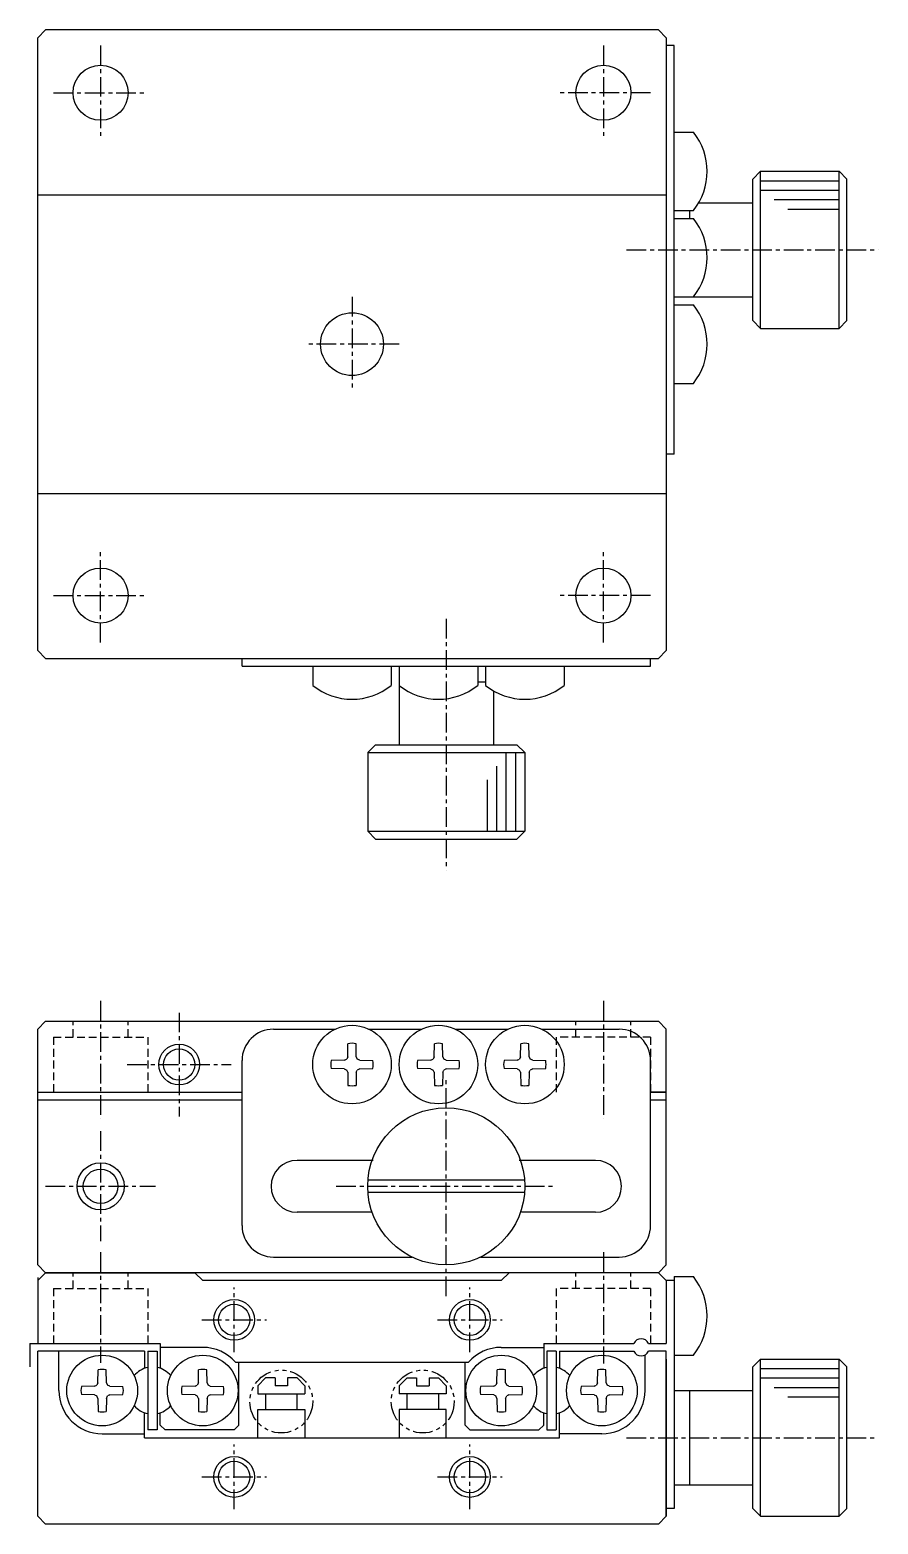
# Model space of a CAD drawing. Extents: x 101 to 291, y 29 to 245.
# Drawn here: x 175.3 to 229.2, y 150.3 to 245.4 of the extents above; entities that cross this region are included whole.
import ezdxf

# ---------------------------------------------------------------- set-up
doc = ezdxf.new("R2010")
doc.units = 0
for name, pattern in [('CENTER', [2, 1.25, -0.25, 0.25, -0.25]), ('DASHED', [0.75, 0.5, -0.25]), ('PHANTOM', [2.5, 1.25, -0.25, 0.25, -0.25, 0.25, -0.25])]:
    doc.linetypes.add(name, pattern=pattern)
doc.layers.get('0').update_dxf_attribs({"linetype": 'CONTINUOUS'})
doc.layers.add('CENTER', color=1, linetype='CENTER')

msp = doc.modelspace()

# ---------------------------------------------------------------- linework, layer by layer
at = {"color": 7, "linetype": 'CONTINUOUS'}
for p, q in [((176.263, 245.375), (175.763, 244.875)), ((215.263, 245.375), (176.263, 245.375)), ((215.763, 244.875), (215.263, 245.375)), ((175.763, 205.875), (175.763, 244.875)), ((215.763, 244.875), (215.763, 205.875)), ((216.263, 244.375), (215.763, 244.375)), ((216.263, 218.375), (216.263, 244.375)), ((216.263, 238.875), (217.486, 238.875)), ((221.263, 235.875), (221.763, 236.375)), ((221.263, 226.875), (221.263, 235.875)), ((221.763, 226.375), (221.763, 236.375)), ((221.763, 236.375), (226.763, 236.375)), ((226.763, 226.375), (226.763, 236.375)), ((226.763, 236.375), (227.263, 235.875)), ((227.263, 226.875), (227.263, 235.875)), ((175.763, 234.875), (215.763, 234.875)), ((217.827, 234.375), (221.263, 234.375)), ((216.263, 233.875), (217.486, 233.875)), ((216.263, 233.375), (217.486, 233.375)), ((217.263, 233.375), (217.263, 233.875)), ((216.263, 228.375), (217.486, 228.375)), ((216.263, 228.375), (221.263, 228.375)), ((216.263, 227.875), (217.486, 227.875)), ((221.763, 226.375), (221.263, 226.875)), ((221.763, 226.375), (226.763, 226.375)), ((227.263, 226.875), (226.763, 226.375)), ((216.263, 222.875), (217.486, 222.875)), ((216.263, 218.375), (215.763, 218.375)), ((175.763, 215.875), (215.763, 215.875)), ((175.763, 205.875), (176.263, 205.375)), ((215.263, 205.375), (215.763, 205.875)), ((176.263, 205.375), (215.263, 205.375)), ((188.763, 204.875), (188.763, 205.375)), ((188.763, 204.875), (214.763, 204.875)), ((193.263, 204.875), (193.263, 203.653)), ((198.263, 204.875), (198.263, 203.653)), ((198.763, 204.875), (198.763, 203.653)), ((198.763, 204.875), (198.763, 199.875)), ((203.763, 204.875), (203.763, 203.653)), ((204.263, 204.875), (204.263, 203.653)), ((209.263, 204.875), (209.263, 203.653)), ((214.763, 204.875), (214.763, 205.375)), ((203.763, 203.875), (204.263, 203.875)), ((204.763, 203.311), (204.763, 199.875)), ((196.763, 199.375), (197.263, 199.875)), ((197.263, 199.875), (206.263, 199.875)), ((206.263, 199.875), (206.763, 199.375)), ((196.763, 199.375), (206.763, 199.375)), ((196.763, 199.375), (196.763, 194.375)), ((206.763, 199.375), (206.763, 194.375)), ((196.763, 194.375), (206.763, 194.375)), ((197.263, 193.875), (196.763, 194.375)), ((206.763, 194.375), (206.263, 193.875)), ((197.263, 193.875), (206.263, 193.875)), ((176.263, 182.274), (175.763, 181.774)), ((176.263, 182.274), (175.763, 181.774)), ((175.763, 166.774), (175.763, 181.774)), ((176.263, 182.274), (215.263, 182.274)), ((190.763, 181.774), (194.674, 181.774)), ((196.853, 181.774), (200.174, 181.774)), ((202.353, 181.774), (205.674, 181.774)), ((207.853, 181.774), (212.763, 181.774)), ((215.263, 182.274), (215.763, 181.774)), ((215.263, 182.274), (215.763, 181.774)), ((215.763, 166.774), (215.763, 181.774)), ((195.489, 180.006), (195.503, 180.849)), ((196.038, 180.006), (196.023, 180.849)), ((200.989, 180.006), (201.003, 180.849)), ((201.538, 180.006), (201.523, 180.849)), ((206.489, 180.006), (206.503, 180.849)), ((207.038, 180.006), (207.023, 180.849)), ((188.763, 169.274), (188.763, 179.774)), ((195.264, 179.799), (194.439, 179.784)), ((195.264, 179.799), (195.429, 179.872)), ((195.489, 180.006), (195.429, 179.872)), ((196.038, 180.006), (196.098, 179.872)), ((196.263, 179.799), (196.098, 179.872)), ((196.263, 179.799), (197.088, 179.784)), ((200.764, 179.799), (199.939, 179.784)), ((200.764, 179.799), (200.929, 179.872)), ((200.989, 180.006), (200.929, 179.872)), ((201.538, 180.006), (201.598, 179.872)), ((201.763, 179.799), (201.598, 179.872)), ((201.763, 179.799), (202.588, 179.784)), ((206.264, 179.799), (205.439, 179.784)), ((206.264, 179.799), (206.429, 179.872)), ((206.489, 180.006), (206.429, 179.872)), ((207.038, 180.006), (207.098, 179.872)), ((207.263, 179.799), (207.098, 179.872)), ((207.263, 179.799), (208.088, 179.784)), ((214.763, 169.274), (214.763, 179.774)), ((195.264, 179.25), (194.439, 179.264)), ((195.264, 179.25), (195.429, 179.176)), ((195.489, 179.042), (195.429, 179.176)), ((195.489, 179.042), (195.503, 178.199)), ((196.038, 179.042), (196.023, 178.199)), ((196.038, 179.042), (196.098, 179.176)), ((196.263, 179.25), (196.098, 179.176)), ((196.263, 179.25), (197.088, 179.264)), ((200.764, 179.25), (199.939, 179.264)), ((200.764, 179.25), (200.929, 179.176)), ((200.989, 179.042), (200.929, 179.176)), ((200.989, 179.042), (201.003, 178.199)), ((201.538, 179.042), (201.523, 178.199)), ((201.538, 179.042), (201.598, 179.176)), ((201.763, 179.25), (201.598, 179.176)), ((201.763, 179.25), (202.588, 179.264)), ((206.264, 179.25), (205.439, 179.264)), ((206.264, 179.25), (206.429, 179.176)), ((206.489, 179.042), (206.429, 179.176)), ((206.489, 179.042), (206.503, 178.199)), ((207.038, 179.042), (207.023, 178.199)), ((207.038, 179.042), (207.098, 179.176)), ((207.263, 179.25), (207.098, 179.176)), ((207.263, 179.25), (208.088, 179.264)), ((175.763, 177.774), (188.763, 177.774)), ((175.763, 177.274), (188.763, 177.274)), ((214.763, 177.774), (215.763, 177.774)), ((215.763, 177.774), (214.763, 177.774)), ((214.763, 177.274), (215.763, 177.274)), ((214.763, 177.274), (215.763, 177.274)), ((197.118, 173.424), (192.263, 173.424)), ((211.263, 173.424), (206.408, 173.424)), ((206.747, 172.174), (196.779, 172.174)), ((206.747, 171.374), (196.779, 171.374)), ((196.978, 170.124), (192.263, 170.124)), ((211.263, 170.124), (206.548, 170.124)), ((176.263, 166.274), (175.763, 166.774)), ((190.763, 167.274), (199.584, 167.274)), ((203.943, 167.274), (212.763, 167.274)), ((215.763, 166.774), (215.263, 166.274)), ((176.263, 166.274), (175.763, 165.774)), ((175.763, 165.974), (175.763, 161.774)), ((215.263, 166.274), (176.263, 166.274)), ((176.263, 166.274), (185.763, 166.274)), ((185.763, 166.274), (186.263, 165.774)), ((205.263, 165.774), (186.263, 165.774)), ((205.763, 166.274), (205.263, 165.774)), ((215.263, 166.274), (205.763, 166.274)), ((215.263, 166.274), (215.763, 165.774)), ((216.263, 165.774), (215.763, 165.774)), ((215.763, 165.774), (215.763, 161.774)), ((216.263, 166.024), (217.486, 166.024)), ((216.263, 166.024), (216.263, 151.274)), ((175.263, 161.774), (175.263, 160.274)), ((175.263, 161.774), (183.563, 161.774)), ((183.563, 161.774), (183.563, 160.188)), ((207.963, 161.774), (207.963, 160.188)), ((207.963, 161.774), (213.705, 161.774)), ((214.622, 161.774), (215.763, 161.774)), ((182.563, 161.274), (175.763, 161.274)), ((175.763, 150.774), (175.763, 161.274)), ((177.113, 158.774), (177.113, 161.274)), ((182.563, 161.274), (182.563, 160.188)), ((182.763, 161.274), (182.763, 156.274)), ((182.763, 161.274), (183.363, 161.274)), ((183.363, 161.274), (183.363, 156.274)), ((186.263, 161.524), (183.563, 161.524)), ((205.263, 161.524), (207.963, 161.524)), ((208.163, 161.274), (208.163, 156.274)), ((208.763, 161.274), (208.163, 161.274)), ((208.763, 161.274), (208.763, 156.274)), ((208.963, 161.274), (208.963, 160.188)), ((208.963, 161.274), (213.705, 161.274)), ((214.413, 158.774), (214.413, 161.041)), ((215.763, 161.274), (214.622, 161.274)), ((215.763, 150.774), (215.763, 161.274)), ((215.763, 160.774), (215.763, 150.774)), ((216.263, 161.024), (217.486, 161.024)), ((221.263, 160.274), (221.763, 160.774)), ((221.763, 150.774), (221.763, 160.774)), ((221.763, 160.774), (226.763, 160.774)), ((226.763, 150.774), (226.763, 160.774)), ((226.763, 160.774), (227.263, 160.274)), ((179.589, 159.273), (179.603, 160.099)), ((180.138, 159.273), (180.123, 160.099)), ((185.989, 159.273), (186.003, 160.099)), ((186.538, 159.273), (186.523, 160.099)), ((188.342, 160.574), (203.184, 160.574)), ((188.563, 156.574), (188.563, 160.574)), ((202.963, 156.574), (202.963, 160.574)), ((204.989, 159.273), (205.003, 160.099)), ((205.538, 159.273), (205.523, 160.099)), ((211.389, 159.273), (211.403, 160.099)), ((211.938, 159.273), (211.923, 160.099)), ((221.263, 151.274), (221.263, 160.274)), ((227.263, 151.274), (227.263, 160.274)), ((179.381, 159.049), (178.539, 159.034)), ((179.381, 159.049), (179.515, 159.109)), ((179.589, 159.273), (179.515, 159.109)), ((180.138, 159.273), (180.211, 159.109)), ((180.345, 159.049), (180.211, 159.109)), ((180.345, 159.049), (181.188, 159.034)), ((185.781, 159.049), (184.939, 159.034)), ((185.781, 159.049), (185.915, 159.109)), ((185.989, 159.273), (185.915, 159.109)), ((186.538, 159.273), (186.611, 159.109)), ((186.745, 159.049), (186.611, 159.109)), ((186.745, 159.049), (187.588, 159.034)), ((189.763, 159.074), (190.263, 159.574)), ((189.763, 159.074), (189.763, 158.574)), ((190.863, 159.574), (190.263, 159.574)), ((190.863, 159.574), (190.863, 159.074)), ((191.663, 159.074), (190.863, 159.074)), ((192.263, 159.574), (191.663, 159.574)), ((191.663, 159.574), (191.663, 159.074)), ((192.763, 159.074), (192.263, 159.574)), ((192.763, 159.074), (192.763, 158.574)), ((198.763, 159.074), (199.263, 159.574)), ((198.763, 159.074), (198.763, 158.574)), ((199.263, 159.574), (199.863, 159.574)), ((199.863, 159.574), (199.863, 159.074)), ((199.863, 159.074), (200.663, 159.074)), ((200.663, 159.574), (201.263, 159.574)), ((200.663, 159.574), (200.663, 159.074)), ((201.763, 159.074), (201.263, 159.574)), ((201.763, 159.074), (201.763, 158.574)), ((204.781, 159.049), (203.939, 159.034)), ((204.781, 159.049), (204.915, 159.109)), ((204.989, 159.273), (204.915, 159.109)), ((205.538, 159.273), (205.611, 159.109)), ((205.745, 159.049), (205.611, 159.109)), ((205.745, 159.049), (206.588, 159.034)), ((211.181, 159.049), (210.339, 159.034)), ((211.181, 159.049), (211.315, 159.109)), ((211.389, 159.273), (211.315, 159.109)), ((211.938, 159.273), (212.011, 159.109)), ((212.145, 159.049), (212.011, 159.109)), ((212.145, 159.049), (212.988, 159.034)), ((179.381, 158.499), (178.539, 158.514)), ((179.381, 158.499), (179.515, 158.44)), ((179.589, 158.275), (179.515, 158.44)), ((179.589, 158.275), (179.603, 157.449)), ((180.138, 158.275), (180.123, 157.449)), ((180.138, 158.275), (180.211, 158.44)), ((180.345, 158.499), (180.211, 158.44)), ((180.345, 158.499), (181.188, 158.514)), ((185.781, 158.499), (184.939, 158.514)), ((185.781, 158.499), (185.915, 158.44)), ((185.989, 158.275), (185.915, 158.44)), ((185.989, 158.275), (186.003, 157.449)), ((186.538, 158.275), (186.523, 157.449)), ((186.538, 158.275), (186.611, 158.44)), ((186.745, 158.499), (186.611, 158.44)), ((186.745, 158.499), (187.588, 158.514)), ((189.763, 158.574), (192.763, 158.574)), ((190.263, 158.574), (190.263, 157.574)), ((192.263, 157.574), (192.263, 158.574)), ((201.763, 158.574), (198.763, 158.574)), ((199.263, 157.574), (199.263, 158.574)), ((201.263, 158.574), (201.263, 157.574)), ((204.781, 158.499), (203.939, 158.514)), ((204.781, 158.499), (204.915, 158.44)), ((204.989, 158.275), (204.915, 158.44)), ((204.989, 158.275), (205.003, 157.449)), ((205.538, 158.275), (205.523, 157.449)), ((205.538, 158.275), (205.611, 158.44)), ((205.745, 158.499), (205.611, 158.44)), ((205.745, 158.499), (206.588, 158.514)), ((211.181, 158.499), (210.339, 158.514)), ((211.181, 158.499), (211.315, 158.44)), ((211.389, 158.275), (211.315, 158.44)), ((211.389, 158.275), (211.403, 157.449)), ((211.938, 158.275), (211.923, 157.449)), ((211.938, 158.275), (212.011, 158.44)), ((212.145, 158.499), (212.011, 158.44)), ((212.145, 158.499), (212.988, 158.514)), ((216.263, 158.774), (221.263, 158.774)), ((217.263, 152.774), (217.263, 158.774)), ((182.563, 155.774), (182.563, 157.36)), ((183.563, 156.574), (183.563, 157.36)), ((189.763, 157.574), (192.763, 157.574)), ((189.763, 155.774), (189.763, 157.574)), ((192.763, 157.574), (192.763, 155.774)), ((201.763, 157.574), (198.763, 157.574)), ((198.763, 157.574), (198.763, 155.774)), ((201.763, 155.774), (201.763, 157.574)), ((207.963, 156.574), (207.963, 157.36)), ((208.963, 155.774), (208.963, 157.36)), ((179.863, 156.024), (182.563, 156.024)), ((183.363, 156.274), (182.763, 156.274)), ((183.563, 156.574), (183.863, 156.274)), ((188.263, 156.274), (183.863, 156.274)), ((188.263, 156.274), (188.563, 156.574)), ((203.263, 156.274), (202.963, 156.574)), ((203.263, 156.274), (207.663, 156.274)), ((207.663, 156.274), (207.963, 156.574)), ((208.163, 156.274), (208.763, 156.274)), ((211.663, 156.024), (208.963, 156.024)), ((182.563, 155.774), (208.963, 155.774)), ((216.263, 152.774), (221.263, 152.774)), ((216.263, 151.274), (215.763, 151.274)), ((221.763, 150.774), (221.263, 151.274)), ((227.263, 151.274), (226.763, 150.774)), ((175.763, 150.774), (176.263, 150.274)), ((215.263, 150.274), (176.263, 150.274)), ((215.763, 150.774), (215.263, 150.274)), ((221.763, 150.774), (226.763, 150.774))]:
    msp.add_line(p, q, dxfattribs=at)
at = {"color": 3, "linetype": 'CONTINUOUS'}
for p, q in [((221.763, 235.775), (226.763, 235.775)), ((221.763, 235.175), (226.763, 235.175)), ((222.627, 234.575), (226.763, 234.575)), ((223.497, 233.975), (226.763, 233.975)), ((205.563, 199.375), (205.563, 194.375)), ((206.163, 199.375), (206.163, 194.375)), ((204.963, 198.512), (204.963, 194.375)), ((204.363, 197.641), (204.363, 194.375)), ((221.763, 160.174), (226.763, 160.174)), ((221.763, 159.574), (226.763, 159.574)), ((222.627, 158.974), (226.763, 158.974)), ((223.497, 158.374), (226.763, 158.374))]:
    msp.add_line(p, q, dxfattribs=at)
at = {"color": 3, "linetype": 'DASHED'}
for p, q in [((178.013, 181.274), (178.013, 182.274)), ((181.513, 181.274), (181.513, 182.274)), ((210.013, 181.274), (210.013, 182.274)), ((213.513, 181.274), (213.513, 182.274)), ((176.763, 181.274), (182.763, 181.274)), ((176.763, 181.274), (176.763, 177.774)), ((182.763, 181.274), (182.763, 177.774)), ((214.763, 181.274), (208.763, 181.274)), ((208.763, 181.274), (208.763, 177.774)), ((214.763, 181.274), (214.763, 177.774)), ((178.013, 165.274), (178.013, 166.274)), ((181.513, 165.274), (181.513, 166.274)), ((210.013, 165.274), (210.013, 166.274)), ((213.513, 165.274), (213.513, 166.274)), ((176.763, 165.274), (182.763, 165.274)), ((176.763, 165.274), (176.763, 161.774)), ((182.763, 165.274), (182.763, 161.774)), ((214.763, 165.274), (208.763, 165.274)), ((208.763, 165.274), (208.763, 161.774)), ((214.763, 165.274), (214.763, 161.774))]:
    msp.add_line(p, q, dxfattribs=at)
at = {"color": 7, "linetype": 'CONTINUOUS'}
for centre, radius in [((179.763, 241.375), 1.75), ((211.763, 241.375), 1.75), ((195.763, 225.375), 2), ((179.763, 209.375), 1.75), ((211.763, 209.375), 1.75), ((195.763, 179.524), 2.5), ((201.263, 179.524), 2.5), ((206.763, 179.524), 2.5), ((184.763, 179.524), 1), ((201.763, 171.774), 5), ((179.763, 171.774), 1.1), ((188.263, 163.274), 1), ((203.263, 163.274), 1), ((179.863, 158.774), 2.25), ((186.263, 158.774), 2.25), ((205.263, 158.774), 2.25), ((211.663, 158.774), 2.25), ((188.263, 153.274), 1), ((203.263, 153.274), 1)]:
    msp.add_circle(centre, radius, dxfattribs=at)
at = {"color": 3, "linetype": 'CONTINUOUS'}
for centre, radius in [((184.763, 179.524), 1.3), ((179.763, 171.774), 1.5), ((188.263, 163.274), 1.3), ((203.263, 163.274), 1.3), ((188.263, 153.274), 1.3), ((203.263, 153.274), 1.3)]:
    msp.add_circle(centre, radius, dxfattribs=at)
at = {"color": 3, "linetype": 'PHANTOM'}
for centre in [(191.263, 158.074), (200.263, 158.074)]:
    msp.add_circle(centre, 2, dxfattribs=at)
at = {"color": 7, "linetype": 'CONTINUOUS'}
for centre, radius, start, end in [((214.363, 236.375), 4, 321.31781, 38.68219), ((214.363, 230.875), 4, 321.31781, 38.68219), ((214.363, 225.375), 4, 321.31781, 38.68219), ((195.763, 206.775), 4, 231.31781, 308.68219), ((201.263, 206.775), 4, 231.31781, 308.68219), ((206.763, 206.775), 4, 231.31781, 308.68219), ((190.763, 179.774), 2, 90, 180), ((212.763, 179.774), 2, 0, 90), ((195.763, 179.524), 1.35, 78.89588, 101.10412), ((201.263, 179.524), 1.35, 78.89588, 101.10412), ((206.763, 179.524), 1.35, 78.89588, 101.10412), ((195.763, 179.524), 1.35, 168.89588, 191.10412), ((195.763, 179.524), 1.35, 348.89588, 11.10412), ((201.263, 179.524), 1.35, 168.89588, 191.10412), ((201.263, 179.524), 1.35, 348.89588, 11.10412), ((206.763, 179.524), 1.35, 168.89588, 191.10412), ((206.763, 179.524), 1.35, 348.89588, 11.10412), ((195.763, 179.524), 1.35, 258.89588, 281.10412), ((201.263, 179.524), 1.35, 258.89588, 281.10412), ((206.763, 179.524), 1.35, 258.89588, 281.10412), ((192.263, 171.774), 1.65, 90, 270), ((211.263, 171.774), 1.65, 270, 90), ((190.763, 169.274), 2, 180, 270), ((212.763, 169.274), 2, 270, 0), ((214.363, 163.524), 4, 321.31781, 38.68219), ((214.163, 161.574), 0.5, 23.57818, 156.42182), ((186.263, 158.774), 2.75, 40.88511, 90), ((205.263, 158.774), 2.75, 90, 139.11489), ((214.163, 161.474), 0.5, 203.57818, 336.42182), ((179.863, 158.774), 1.35, 78.89588, 101.10412), ((183.063, 158.774), 1.5, 101.53697, 140.68716), ((183.063, 158.774), 1.5, 39.31286, 78.46305), ((186.263, 158.774), 1.35, 78.89588, 101.10412), ((205.263, 158.774), 1.35, 78.89588, 101.10412), ((208.463, 158.774), 1.5, 101.53695, 140.68714), ((208.463, 158.774), 1.5, 39.31286, 78.46305), ((211.663, 158.774), 1.35, 78.89588, 101.10412), ((179.863, 158.774), 1.35, 168.89588, 191.10412), ((179.863, 158.774), 1.35, 348.89588, 11.10412), ((186.263, 158.774), 1.35, 168.89588, 191.10412), ((186.263, 158.774), 1.35, 348.89588, 11.10412), ((205.263, 158.774), 1.35, 168.89588, 191.10412), ((205.263, 158.774), 1.35, 348.89588, 11.10412), ((211.663, 158.774), 1.35, 168.89588, 191.10412), ((211.663, 158.774), 1.35, 348.89588, 11.10412), ((179.863, 158.774), 2.75, 180, 270), ((211.663, 158.774), 2.75, 270, 0), ((179.863, 158.774), 1.35, 258.89588, 281.10412), ((183.063, 158.774), 1.5, 219.31286, 258.46303), ((183.063, 158.774), 1.5, 281.53695, 320.68712), ((186.263, 158.774), 1.35, 258.89588, 281.10412), ((205.263, 158.774), 1.35, 258.89588, 281.10412), ((208.463, 158.774), 1.5, 219.31288, 258.46305), ((208.463, 158.774), 1.5, 281.53697, 320.68714), ((211.663, 158.774), 1.35, 258.89588, 281.10412)]:
    msp.add_arc(centre, radius, start, end, dxfattribs=at)
at = {"layer": 'CENTER', "color": 1, "linetype": 'CENTER'}
for p, q in [((179.763, 244.375), (179.763, 238.375)), ((211.763, 244.375), (211.763, 238.375)), ((176.763, 241.375), (182.763, 241.375)), ((214.763, 241.375), (208.763, 241.375)), ((213.239, 231.375), (229.244, 231.375)), ((195.763, 228.375), (195.763, 222.375)), ((198.763, 225.375), (192.763, 225.375)), ((179.763, 206.375), (179.763, 212.375)), ((211.763, 206.375), (211.763, 212.375)), ((176.763, 209.375), (182.763, 209.375)), ((214.763, 209.375), (208.763, 209.375)), ((201.763, 207.899), (201.763, 191.894)), ((179.763, 183.577), (179.763, 176.076)), ((211.763, 183.577), (211.763, 176.076)), ((184.763, 182.824), (184.763, 176.224)), ((181.463, 179.524), (188.063, 179.524)), ((201.763, 164.774), (201.763, 178.774)), ((179.763, 175.274), (179.763, 168.274)), ((176.263, 171.774), (183.263, 171.774)), ((194.763, 171.774), (208.763, 171.774)), ((179.763, 167.577), (179.763, 160.539)), ((211.763, 167.577), (211.763, 160.497)), ((188.263, 161.217), (188.263, 165.332)), ((203.263, 161.217), (203.263, 165.332)), ((186.206, 163.274), (190.321, 163.274)), ((201.206, 163.274), (205.321, 163.274)), ((188.263, 151.217), (188.263, 155.332)), ((203.263, 151.217), (203.263, 155.332)), ((213.239, 155.774), (229.101, 155.774)), ((186.206, 153.274), (190.321, 153.274)), ((201.206, 153.274), (205.321, 153.274))]:
    msp.add_line(p, q, dxfattribs=at)

doc.saveas('drawing.dxf')
